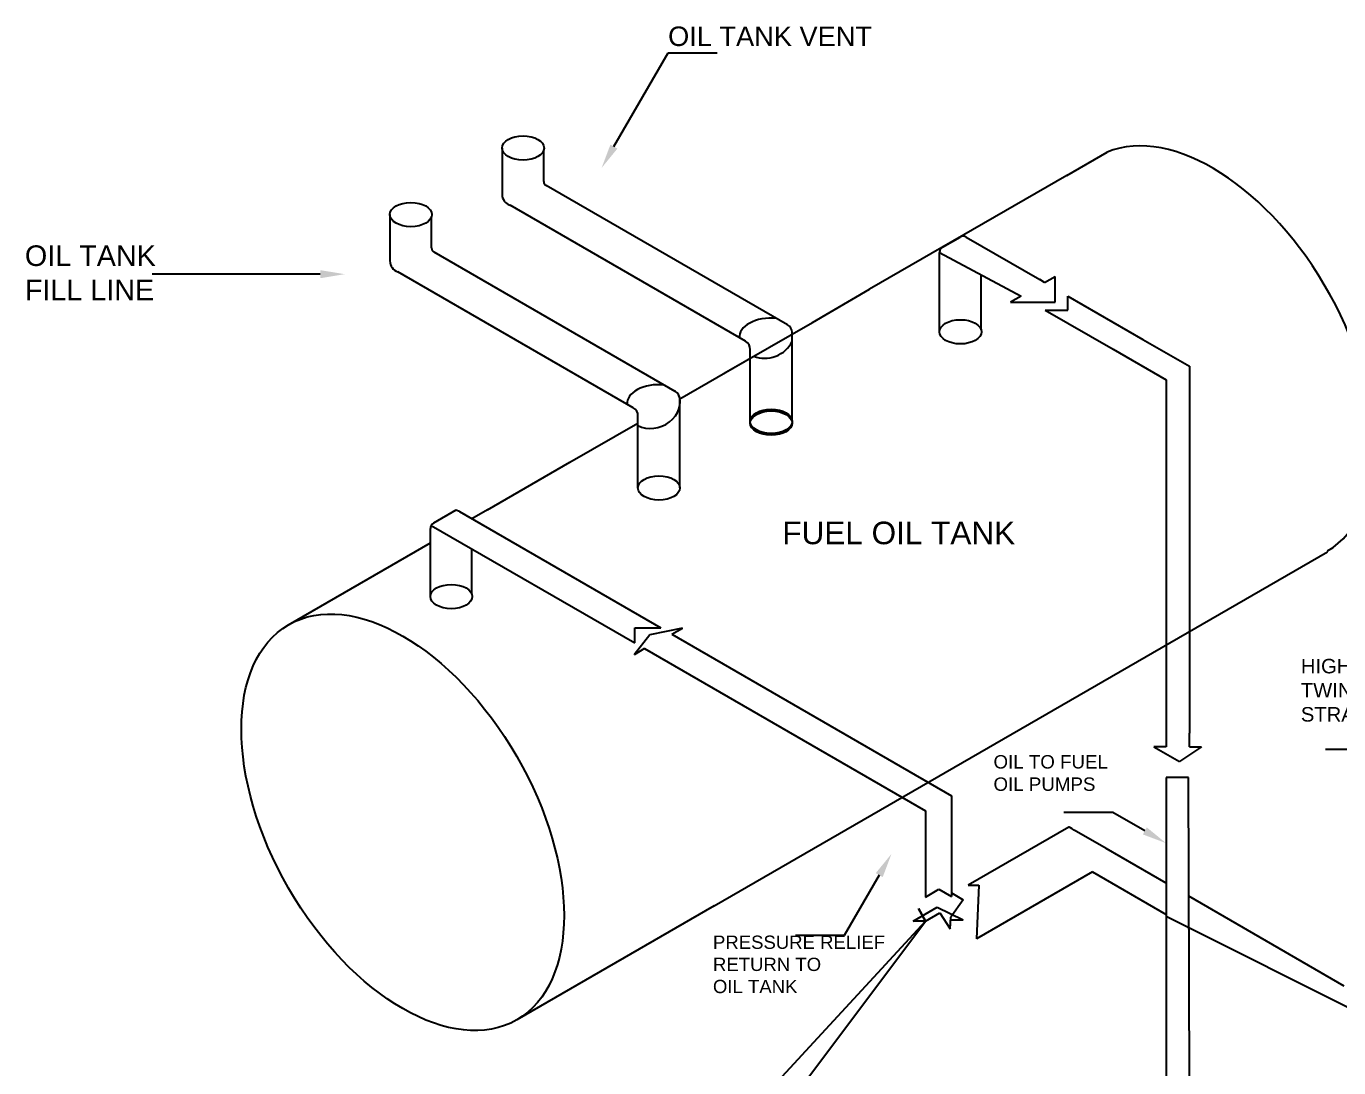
# Model space of a CAD drawing. Header units: millimetres. Extents: x 2399 to 3280, y 1312 to 2501.
# Drawn here: x 2855.7 to 3070.3, y 1439.4 to 1609.7 of the extents above; entities that cross this region are included whole.
import ezdxf
from ezdxf import colors
from ezdxf.entities.mleader import LeaderData, LeaderLine
from ezdxf.math import Vec2, Vec3

# ---------------------------------------------------------------- set-up
doc = ezdxf.new("R2010")
doc.units = ezdxf.units.MM
doc.styles.add('Annotative', font='arial.ttf', dxfattribs={"height": 1})
doc.styles.get("Standard").update_dxf_attribs({"font": 'arial.ttf', "height": 2})

msp = doc.modelspace()

# ---------------------------------------------------------------- linework, layer by layer
at = {"color": 143, "true_color": 0x7aafdf}
for p, q in [((2933.52424, 1589.81276), (2933.52424, 1582.23925)), ((2940.34045, 1584.35121), (2940.34045, 1589.48489)), ((3025.87555, 1585.33928), (3032.43377, 1589.12566)), ((2940.34398, 1584.35325), (2940.34045, 1584.35121)), ((2940.77051, 1583.68004), (2940.74348, 1583.66443)), ((2980.17937, 1560.89611), (2940.74348, 1583.66443)), ((3025.87555, 1585.33928), (2993.61805, 1566.7154)), ((2973.32907, 1558.21246), (2934.82348, 1580.44367)), ((2915.17527, 1578.93006), (2915.17527, 1571.35655)), ((2921.99149, 1573.46851), (2921.99149, 1578.60219)), ((3005.53662, 1573.59658), (3008.41055, 1575.25585)), ((3009.41055, 1575.25585), (3021.42012, 1568.32212)), ((2921.99502, 1573.47055), (2921.99149, 1573.46851)), ((2922.42155, 1572.79734), (2922.39452, 1572.78173)), ((2961.8304, 1550.01341), (2922.39452, 1572.78173)), ((3005.03662, 1559.80772), (3005.03662, 1572.73056)), ((3005.03662, 1572.73056), (3018.39285, 1565.59668)), ((2954.9801, 1547.32977), (2916.47452, 1569.56097)), ((3011.85185, 1560.08655), (3011.85185, 1569.09039)), ((3022.20236, 1567.7961), (3023.93441, 1568.7961)), ((3023.93441, 1564.59668), (3023.93441, 1568.7961)), ((2984.25646, 1561.31048), (2993.61805, 1566.7154)), ((3022.20236, 1567.7961), (3021.42012, 1568.32212)), ((3018.39285, 1565.59668), (3016.6608, 1564.59668)), ((3016.6608, 1564.59668), (3023.93441, 1564.59668)), ((3026.01135, 1565.45076), (3026.01589, 1565.59436)), ((3026.01135, 1563.32445), (3026.01135, 1565.45076)), ((3026.01589, 1565.59436), (3038.29876, 1558.50284)), ((3022.32848, 1563.32445), (3033.41619, 1556.92296)), ((3022.32848, 1563.32445), (3026.01135, 1563.32445)), ((2969.83035, 1552.98156), (2984.25646, 1561.31048)), ((2980.9517, 1545.12061), (2980.9517, 1559.69139)), ((3038.29876, 1558.50284), (3045.88594, 1554.12237)), ((2962.60273, 1548.80869), (2974.70256, 1555.79453)), ((2974.08817, 1545.12061), (2974.08817, 1556.8944)), ((3033.41619, 1556.92296), (3042.07644, 1551.92296)), ((3045.88594, 1554.12237), (3045.88594, 1494.12237)), ((3042.07644, 1551.92296), (3042.07644, 1491.92296)), ((2961.86146, 1550.00327), (2961.66825, 1550.10703)), ((2961.8304, 1549.98534), (2961.8304, 1550.01995)), ((2954.97047, 1547.34249), (2954.96426, 1547.33891)), ((2954.96426, 1547.33891), (2954.97047, 1547.34249)), ((2962.60273, 1534.23791), (2962.60273, 1548.80869)), ((2955.73921, 1545.96952), (2955.73712, 1545.96831)), ((2955.73893, 1546.01155), (2955.73921, 1546.0117)), ((2955.73921, 1534.23791), (2955.73921, 1546.0117)), ((2944.61786, 1538.42512), (2955.73921, 1544.84604)), ((2931.1406, 1530.64402), (2944.61786, 1538.42512)), ((2925.94329, 1530.58364), (2922.29334, 1528.47634)), ((2926.5496, 1530.35635), (2925.94329, 1530.58364)), ((2926.5496, 1530.35635), (2959.47425, 1511.34729)), ((2931.1406, 1530.64402), (2928.59596, 1529.17488)), ((2921.92732, 1528.11032), (2955.21799, 1508.88994)), ((2921.79334, 1516.47729), (2921.79334, 1527.61032)), ((2898.62256, 1511.86972), (2921.79334, 1525.24738)), ((2928.59424, 1516.8541), (2928.59424, 1524.26117)), ((2968.17992, 1465.88835), (3068.498, 1523.80702)), ((2898.90084, 1512.02566), (2898.89247, 1512.02556)), ((2955.21799, 1508.88994), (2955.21799, 1511.34729)), ((2955.21799, 1511.34729), (2959.47425, 1511.34729)), ((2963.0115, 1511.30506), (2957.68043, 1510.20162)), ((2961.27945, 1510.30506), (2963.0115, 1511.30506)), ((2957.68043, 1510.20162), (2955.09581, 1506.96048)), ((2961.27945, 1510.30506), (3007.01466, 1483.89983)), ((2956.82787, 1507.96048), (2955.09581, 1506.96048)), ((2956.82787, 1507.96048), (3002.7584, 1481.44247)), ((3045.88594, 1491.92296), (3045.88594, 1494.12237)), ((3042.07644, 1491.92296), (3040.07644, 1491.92296)), ((3040.07644, 1491.92296), (3044.26132, 1489.50682)), ((3047.88594, 1491.92296), (3044.26132, 1489.50682)), ((3045.88594, 1491.92296), (3047.88594, 1491.92296)), ((3042.07644, 1486.91348), (3042.07644, 1437.2594)), ((3045.75858, 1486.91348), (3042.07644, 1486.91348)), ((3045.88594, 1437.2594), (3045.75858, 1486.91348)), ((3007.01466, 1483.89983), (3007.01466, 1467.43141)), ((3002.7584, 1481.44247), (3002.7584, 1467.35107)), ((3026.17872, 1478.79913, -216.97045), (3009.75116, 1469.31468, -216.97045)), ((3026.17872, 1478.79913, -1), (3026.17872, 1478.79913, -216.97045)), ((3032.26864, 1475.28311), (3027.04474, 1478.29913)), ((3042.07644, 1469.62057), (3032.26864, 1475.28311)), ((3030.05627, 1471.45117, -156.45139), (3011.08434, 1460.49772, -156.45139)), ((3030.05627, 1471.45117), (3042.07644, 1464.4715)), ((3030.05627, 1471.45117), (3030.05627, 1471.45117, -156.45139)), ((3002.7584, 1467.35107), (3004.94096, 1468.61118)), ((3004.94096, 1468.61118), (3007.01466, 1467.43141)), ((3006.99473, 1468.01078, -253.06144), (3008.89754, 1466.9122, -253.06144)), ((3009.75116, 1469.31468, -216.97045), (3011.46104, 1469.31468, -216.97045)), ((3011.46104, 1469.31468, -216.97045), (3011.08434, 1460.49772, -156.45139)), ((2968.17992, 1465.88835), (2935.92242, 1447.26447)), ((3000.7584, 1463.42457, -2.85544), (3004.67763, 1465.68734, -2.85544)), ((3004.67763, 1465.68734, -2.85544), (3008.88859, 1463.65034, -8.67262)), ((3008.89754, 1466.9122, -217.17081), (3006.91274, 1464.0779, -190.53895)), ((3008.89754, 1466.9122, -253.06144), (3008.89754, 1466.9122, -217.17081)), ((3071.22085, 1452.79404), (3045.80846, 1467.46589)), ((3002.7584, 1463.42457, -207.36009), (3001.58011, 1465.46541, -207.36009)), ((3001.58011, 1465.46541, -207.36009), (3002.7584, 1463.42457, -190.62668)), ((3002.7584, 1463.42457, -403.70021), (3005.06825, 1464.75816, -403.70021)), ((3005.06825, 1464.75816, -403.70021), (3006.80437, 1462.15956, -395.44775)), ((3006.80437, 1462.15956, -395.44775), (3006.91274, 1464.0779, -292.79127)), ((3006.88859, 1463.65034, -8.67262), (3006.91274, 1464.0779, -88.28663)), ((3006.88859, 1463.65034, -8.67262), (3008.88859, 1463.65034, -8.67262)), ((3006.91274, 1464.0779, -292.79127), (3006.91274, 1464.0779, -88.28663)), ((3042.07644, 1464.24909), (3107.96859, 1431.20955, -44.28255)), ((2970.18577, 1420.02931, -2.85544), (3002.7584, 1463.42457, -207.36009)), ((2972.9903, 1431.19798, -105.66538), (3002.7584, 1463.42457, -234.69856)), ((3002.7584, 1463.42457, -2.85544), (3000.7584, 1463.42457, -2.85544)), ((3002.7584, 1463.42457, -207.36009), (3002.7584, 1463.42457, -403.70021)), ((3002.7584, 1463.42457, -2.85544), (3002.7584, 1463.42457, -207.36009))]:
    msp.add_line(p, q, dxfattribs=at)
for centre, radius, start, end in [((2941.08853, 1584.35325), 0.74454, 180, 244.7146192), ((2935.41461, 1582.23925), 1.89038, 180, 251.7776318), ((3008.91055, 1574.38983), 1, 60, 120), ((2922.73956, 1573.47055), 0.74454, 180, 244.7146192), ((3006.03662, 1572.73056), 1, 120, 180), ((2917.06565, 1571.35655), 1.89038, 180, 251.7776318), ((2979.47337, 1559.59669), 1.48509, 3.7366459, 60.2442541), ((2972.60281, 1556.92445), 1.48509, 357.1655426, 61.14794), ((2961.12441, 1548.71399), 1.48509, 3.7366459, 60.2442541), ((2954.25384, 1546.04175), 1.48509, 357.1655426, 61.14794), ((2922.79334, 1527.61032), 1, 120, 180)]:
    msp.add_arc(centre, radius, start, end, dxfattribs=at)
at = {"color": 143, "true_color": 0x7aafdf, "extrusion": (-0.5, -0.866025, 0)}
msp.add_arc((1882.34808, -1, -2793.76697), 1, 90, 180, dxfattribs=at)
at = {"color": 143, "true_color": 0x7aafdf}
for centre, major_axis, ratio, start_param, end_param in [((3049.64614, 1556.11216), (18.64993, -32.30263), 0.577350269, 6.294072115, 9.350393864), ((2977.56633, 1558.98263), (-5.23182, 0), 0.577350269, 4.568653554, 6.350366456), ((2977.00466, 1559.25653), (-4.06506, -1.7295), 0.836980223, 6.94915457, 8.666656385), ((2959.21736, 1548.09993), (-5.23182, 0), 0.577350269, 4.568653554, 6.350366456), ((2958.3189, 1547.77126), (-4.06506, -1.7295), 0.836980223, 6.871093965, 9.424777961), ((2957.55042, 1549.06234), (-5.23182, 0), 0.577350269, 9.162066972, 9.185256703)]:
    msp.add_ellipse(centre, major_axis=major_axis, ratio=ratio, start_param=start_param, end_param=end_param, dxfattribs=at)
for centre, major_axis in [((2936.956, 1589.81276), (-3.43176, 0)), ((2918.60704, 1578.93006), (-3.43176, 0)), ((3008.46734, 1559.75889), (-3.43176, 0)), ((2977.51993, 1545.12061), (-3.43176, 0)), ((2977.51993, 1545.12061), (-3.43176, 0)), ((2977.52585, 1544.8351), (-3.43176, 0)), ((2959.17097, 1534.23791), (-3.43176, 0)), ((2917.27249, 1479.5671), (18.64993, -32.30263)), ((2925.2251, 1516.47729), (-3.43176, 0))]:
    msp.add_ellipse(centre, major_axis=major_axis, ratio=0.577350269, dxfattribs=at)

# ---------------------------------------------------------------- texts
at = {"color": 143, "true_color": 0x7aafdf, "attachment_point": 1, "style": 'Annotative'}
for s, insert, char_height, width in [('OIL TANK VENT', (2960.66708, 1609.67074), 3.1812237, 122.7103332), ('OIL TANK \\PFILL LINE', (2855.50482, 1573.88985), 3.363654, 116.2491613), ('FUEL OIL TANK', (2979.33693, 1528.7241), 3.6876603, 141.6003733), ('HIGH PRESS\\PTWIN OIL\\PSTRAINER', (3064.11934, 1506.28916), 2.364939, 62.3615325), ('OIL TO FUEL\\POIL PUMPS', (3013.86781, 1490.55376), 2.1903116, 19.0629111), ('PRESSURE RELIEF\\PRETURN TO\\POIL TANK', (2967.99911, 1461.04674), 2.1703443, 45.7475117)]:
    msp.add_mtext(s, dxfattribs=dict(at, insert=insert, char_height=char_height, width=width))

# ---------------------------------------------------------------- leaders
at = {"color": 143, "true_color": 0x7aafdf}
ml = msp.add_multileader_mtext('Standard', dxfattribs=at)
ml.set_content('', color=(122, 175, 223))
ml.set_leader_properties()
ml.build(insert=Vec2(0, 0))
ctx = ml.context
ctx.base_point, ctx.plane_origin = Vec3(2968.66708, 1605.38548), Vec3(2949.80543, 1586.57256)
notes = []
notes.append((ctx, [(0, (1, 1, 0), (2960.66708, 1605.38548), (1, 0), 8, [(0, [(2949.80543, 1586.57256)], 0, [])])]))
ctx.mtext.insert, ctx.mtext.flow_direction = Vec3(2970.66708, 1607.38548), 5
ml = msp.add_multileader_mtext('Standard', dxfattribs=at)
ml.set_content('', color=(122, 175, 223))
ml.set_leader_properties()
ml.build(insert=Vec2(0, 0))
ctx = ml.context
ctx.base_point, ctx.plane_origin = Vec3(2872.32937, 1569.18402), Vec3(2907.80332, 1569.18402)
ctx.text_align_type = 2
notes.append((ctx, [(0, (1, 1, 0), (2884.32937, 1569.18402), (-1, 0), 8, [(0, [(2907.80332, 1569.18402)], 0, [])])]))
ctx.mtext.insert, ctx.mtext.alignment, ctx.mtext.flow_direction = Vec3(2874.32937, 1571.18402), 3, 5
ml = msp.add_multileader_mtext('Standard', dxfattribs=at)
ml.set_content('', color=(122, 175, 223))
ml.set_leader_properties()
ml.build(insert=Vec2(0, 0))
ctx = ml.context
ctx.base_point, ctx.plane_origin = Vec3(3064.14225, 1491.47268), Vec3(3097.78049, 1478.97984)
ctx.text_align_type = 2
notes.append((ctx, [(0, (1, 1, 0), (3076.14225, 1491.47268), (-1, 0), 8, [(0, [(3097.78049, 1478.97984)], 0, [])])]))
ctx.mtext.insert, ctx.mtext.alignment, ctx.mtext.flow_direction = Vec3(3066.14225, 1493.47268), 3, 5
ml = msp.add_multileader_mtext('Standard', dxfattribs=at)
ml.set_content('', color=(122, 175, 223))
ml.set_leader_properties()
ml.build(insert=Vec2(0, 0))
ctx = ml.context
ctx.base_point, ctx.plane_origin = Vec3(3021.3808, 1481.1793), Vec3(3042.07644, 1476.15887)
ctx.text_align_type = 2
notes.append((ctx, [(0, (1, 1, 0), (3033.3808, 1481.1793), (-1, 0), 8, [(0, [(3042.07644, 1476.15887)], 0, [])])]))
ctx.mtext.insert, ctx.mtext.alignment, ctx.mtext.flow_direction = Vec3(3023.3808, 1483.1793), 3, 5
ml = msp.add_multileader_mtext('Standard', dxfattribs=at)
ml.set_content('', color=(122, 175, 223))
ml.set_leader_properties()
ml.build(insert=Vec2(0, 0))
ctx = ml.context
ctx.base_point, ctx.plane_origin = Vec3(2977.47694, 1461.04674), Vec3(2997.18458, 1474.39677)
ctx.text_align_type = 2
notes.append((ctx, [(0, (1, 1, 0), (2989.47694, 1461.04674), (-1, 0), 8, [(0, [(2997.18458, 1474.39677)], 0, [])])]))
ctx.mtext.insert, ctx.mtext.alignment, ctx.mtext.flow_direction = Vec3(2979.47694, 1463.04674), 3, 5
for ctx, leaders in notes:
    for number, flags, end, landing, length, lines in leaders:
        leader = LeaderData()
        leader.index, (leader.has_last_leader_line, leader.has_dogleg_vector, leader.attachment_direction) = number, flags
        leader.last_leader_point, leader.dogleg_vector, leader.dogleg_length = Vec3(end), Vec3(landing), length
        for number, points, colour, breaks in lines:
            line = LeaderLine()
            line.index, line.vertices, line.color, line.breaks = number, Vec3.list(points), colors.encode_raw_color(colour), breaks
            leader.lines.append(line)
        ctx.leaders.append(leader)

doc.saveas('drawing.dxf')
